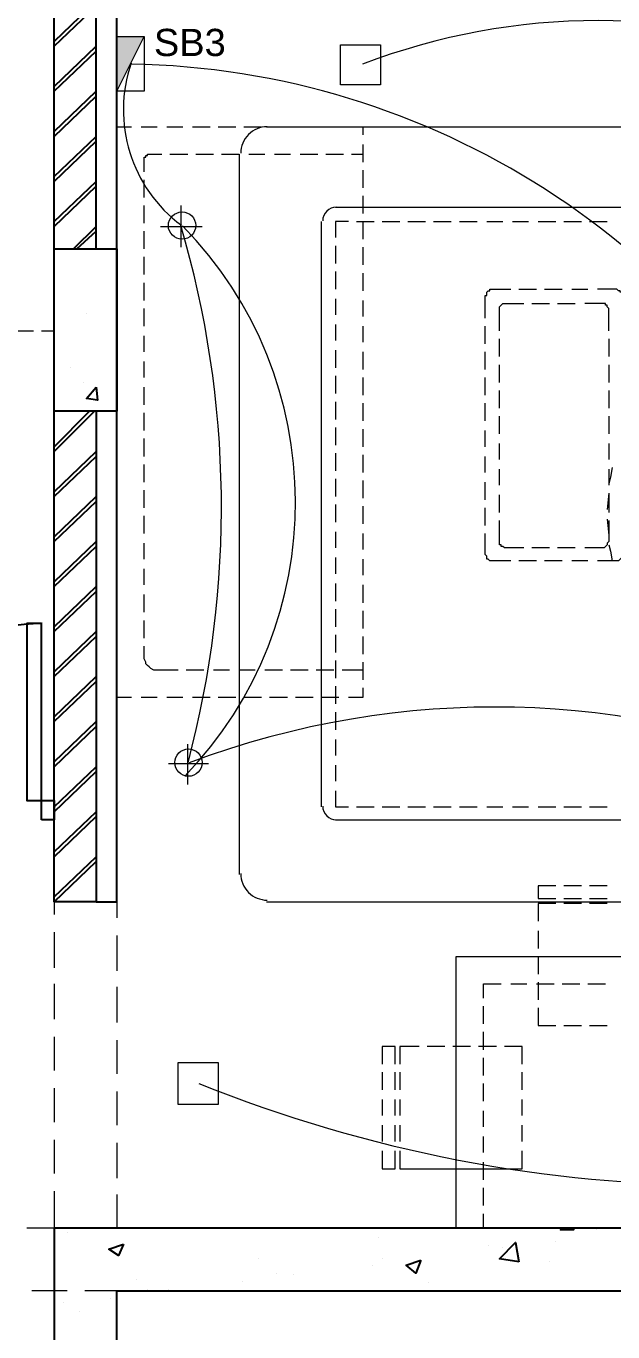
# Model space of a CAD drawing. Header units: millimetres. Extents: x 68955 to 118645, y -193284 to 16474.
# Drawn here: x 76308 to 78465, y -143392 to -138594 of the extents above; entities that cross this region are included whole.
import ezdxf

# ---------------------------------------------------------------- set-up
doc = ezdxf.new("R2010")
doc.units = ezdxf.units.MM
for name, color, linetype, true_color in [('PDF8_celling', 7, 'Continuous', 0x00cc70), ('PDF8_coloum', 7, 'Continuous', 0x767676), ('PDF8_door', 7, 'Continuous', 0x535353), ('PDF8_dotted line', 7, 'Continuous', 0x535353), ('PDF8_furniture', 7, 'Continuous', 0x989898), ('PDF8_light', 7, 'Continuous', 0xff8e53), ('PDF8_plan', 7, 'Continuous', 0x989898), ('PDF8_TEXT', 7, 'Continuous', 0x535353), ('PDF8_wiring', 150, 'Continuous', 0x007fff)]:
    doc.layers.add(name, color=color, linetype=linetype, true_color=true_color)
doc.layers.add('PDF8_switch board', color=1, linetype='Continuous')
doc.styles.add('PDF Arial', font='arial.ttf')

msp = doc.modelspace()

# ---------------------------------------------------------------- linework, layer by layer
at = {"layer": 'PDF8_celling', "lineweight": 13}
for points in [[(77191.832, -138963.256), (81345.594, -138963.256)], [(77091.386, -139063.703), (77091.386, -141710.766)], [(77445.903, -139258.687), (81091.523, -139258.687)], [(77392.725, -139311.865), (77392.725, -141462.603)], [(77445.903, -141509.872), (81091.523, -141509.872)], [(77191.832, -141811.212), (81345.594, -141811.212)], [(77889.05, -143010.662), (77889.05, -142012.105), (79590.733, -142012.105), (79590.733, -143010.662)]]:
    msp.add_lwpolyline(points, dxfattribs=at)
for centre, radius, start, end in [((77194.786, -139060.748), 97.492, 89.999859, 180.000141), ((77448.857, -139308.911), 50.223, 90.000176, 179.999824), ((77448.857, -141459.649), 50.223, 180.000176, 269.999824), ((77194.786, -141707.811), 97.492, 179.999859, 270.000141)]:
    msp.add_arc(centre, radius, start, end, dxfattribs=at)
at = {"layer": 'PDF8_coloum', "lineweight": 25}
for points in [[(76784.137, -138283.765), (76565.518, -138502.384), (76411.894, -138650.099)], [(76411.894, -138667.825), (76565.518, -138520.109)], [(76411.894, -138815.541), (76565.518, -138667.825)], [(76411.894, -138833.266), (76565.518, -138685.551)], [(76411.894, -138980.982), (76565.518, -138833.266)], [(76411.894, -138998.708), (76565.518, -138850.992)], [(76411.894, -139146.423), (76565.518, -138998.708)], [(76411.894, -139164.149), (76565.518, -139016.434)], [(76411.894, -139311.865), (76565.518, -139164.149)], [(76411.894, -139329.591), (76565.518, -139181.875)], [(76482.798, -139412.311), (76565.518, -139329.591)], [(76494.615, -139412.311), (76565.518, -139347.317)], [(76411.894, -140139.072), (76541.884, -140009.082)], [(76411.894, -140156.798), (76559.61, -140009.082)], [(76411.894, -140304.513), (76565.518, -140156.798)], [(76411.894, -140322.239), (76565.518, -140174.524)], [(76411.894, -140469.955), (76565.518, -140322.239)], [(76411.894, -140487.681), (76565.518, -140339.965)], [(76411.894, -140635.396), (76565.518, -140487.681)], [(76411.894, -140653.122), (76565.518, -140505.407)], [(76411.894, -140800.838), (76565.518, -140653.122)], [(76411.894, -140818.564), (76565.518, -140670.848)], [(76411.894, -140966.279), (76565.518, -140818.564)], [(76411.894, -140984.005), (76565.518, -140836.289)], [(76411.894, -141131.721), (76565.518, -140984.005)], [(76411.894, -141149.446), (76565.518, -141001.731)], [(76411.894, -141297.162), (76565.518, -141149.446)], [(76411.894, -141314.888), (76565.518, -141167.172)], [(76411.894, -141462.603), (76565.518, -141314.888)], [(76411.894, -141480.329), (76565.518, -141332.614)], [(76411.894, -141628.045), (76565.518, -141480.329)], [(76411.894, -141645.771), (76565.518, -141498.055)], [(76411.894, -141793.486), (76565.518, -141645.771)], [(76411.894, -141811.212), (76565.518, -141663.497)]]:
    msp.add_lwpolyline(points, dxfattribs=at)
at = {"layer": 'PDF8_coloum', "color": 251, "lineweight": 25, "true_color": 0x535353}
msp.add_lwpolyline([(76642.33, -139412.311), (76642.33, -140009.082), (76411.894, -140009.082), (76411.894, -139412.311)], close=True, dxfattribs=at)
at = {"layer": 'PDF8_door', "lineweight": 25}
for points in [[(76364.625, -141438.969), (76364.625, -140789.02), (76311.447, -140789.02), (76311.447, -141438.969)], [(76364.625, -141509.872), (76364.625, -141438.969), (76411.894, -141438.969), (76411.894, -141509.872)]]:
    msp.add_lwpolyline(points, close=True, dxfattribs=at)
msp.add_arc((76364.639, -141438.983), 649.969, 89.740775, 179.738358, dxfattribs=at)
at = {"layer": 'PDF8_dotted line', "lineweight": 20}
for points in [[(76642.33, -138514.201), (76642.33, -138632.373)], [(76642.33, -138697.368), (76642.33, -138827.358)], [(76642.33, -138886.444), (76642.33, -139016.434)], [(76642.33, -139081.429), (76642.33, -139205.51)], [(76642.33, -139270.504), (76642.33, -139394.586)], [(76642.33, -139459.58), (76642.33, -139589.57)], [(76642.33, -139648.656), (76642.33, -139778.646)], [(76642.33, -139837.732), (76642.33, -139967.722)], [(76411.894, -140009.082), (76411.894, -140144.981)], [(76642.33, -140032.717), (76642.33, -140156.798)], [(76411.894, -140209.975), (76411.894, -140334.056)], [(76642.33, -140221.793), (76642.33, -140345.874)], [(76411.894, -140399.051), (76411.894, -140529.041)], [(76642.33, -140410.869), (76642.33, -140540.858)], [(76411.894, -140588.127), (76411.894, -140718.117)], [(76642.33, -140599.945), (76642.33, -140729.934)], [(76411.894, -140783.112), (76411.894, -140907.193)], [(76642.33, -140794.929), (76642.33, -140919.01)], [(76411.894, -140972.188), (76411.894, -141096.269)], [(76642.33, -140984.005), (76642.33, -141108.086)], [(76411.894, -141161.264), (76411.894, -141291.253)], [(76642.33, -141173.081), (76642.33, -141303.071)], [(76411.894, -141350.34), (76411.894, -141480.329)], [(76642.33, -141362.157), (76642.33, -141492.146)], [(76411.894, -141545.324), (76411.894, -141669.405)], [(76642.33, -141557.141), (76642.33, -141681.222)], [(76411.894, -141734.4), (76411.894, -141858.481)], [(76642.33, -141746.217), (76642.33, -141870.298)], [(76411.894, -141923.476), (76411.894, -142053.466)], [(76642.33, -141935.293), (76642.33, -142065.283)], [(76411.894, -142112.552), (76411.894, -142242.542)], [(76642.33, -142124.369), (76642.33, -142254.359)], [(76411.894, -142307.536), (76411.894, -142431.617)], [(76642.33, -142319.354), (76642.33, -142443.435)], [(76411.894, -142496.612), (76411.894, -142620.693)], [(76642.33, -142508.43), (76642.33, -142632.511)], [(76411.894, -142685.688), (76411.894, -142809.769)], [(76642.33, -142697.505), (76642.33, -142827.495)], [(76411.894, -142874.764), (76411.894, -143010.662), (76311.447, -143010.662)], [(76642.33, -142886.581), (76642.33, -143010.662)], [(76459.163, -143241.099), (76329.173, -143241.099)], [(76642.33, -143241.099), (76524.158, -143241.099)]]:
    msp.add_lwpolyline(points, dxfattribs=at)
at = {"layer": 'PDF8_furniture', "color": 251, "lineweight": 20, "true_color": 0x535353}
for points in [[(76642.33, -141060.817), (76642.33, -138963.256)], [(77617.253, -142792.043), (77664.522, -142792.043)], [(77682.248, -142792.043), (78131.303, -142792.043)]]:
    msp.add_lwpolyline(points, dxfattribs=at)
at = {"layer": 'PDF8_furniture', "lineweight": 20}
for points in [[(76642.33, -138963.256), (76695.508, -138963.256)], [(76730.96, -138963.256), (76790.046, -138963.256)], [(76825.498, -138963.256), (76884.584, -138963.256)], [(76920.036, -138963.256), (76985.03, -138963.256)], [(77014.574, -138963.256), (77079.568, -138963.256)], [(77109.112, -138963.256), (77174.106, -138963.256)], [(77203.649, -138963.256), (77268.644, -138963.256)], [(77298.187, -138963.256), (77363.182, -138963.256)], [(77392.725, -138963.256), (77457.72, -138963.256)], [(77493.172, -138963.256), (77546.35, -138963.256), (77546.35, -138992.799)], [(77546.35, -139028.251), (77546.35, -139093.246)], [(76742.777, -139128.698), (76742.777, -139087.337), (76742.777, -139081.429), (76742.777, -139075.52), (76748.686, -139075.52), (76748.686, -139069.611), (76754.594, -139069.611), (76754.594, -139063.703), (76760.503, -139063.703), (76766.411, -139063.703), (76807.772, -139063.703)], [(76837.315, -139063.703), (76902.31, -139063.703)], [(76931.853, -139063.703), (76996.848, -139063.703)], [(77026.391, -139063.703), (77091.386, -139063.703)], [(77126.837, -139063.703), (77185.924, -139063.703)], [(77221.375, -139063.703), (77280.462, -139063.703)], [(77315.913, -139063.703), (77380.908, -139063.703)], [(77410.451, -139063.703), (77475.446, -139063.703)], [(77504.989, -139063.703), (77546.35, -139063.703)], [(77546.35, -139122.789), (77546.35, -139187.784)], [(76742.777, -139223.235), (76742.777, -139158.241)], [(77546.35, -139217.327), (77546.35, -139282.322)], [(76742.777, -139317.773), (76742.777, -139252.779)], [(77546.35, -139311.865), (77546.35, -139376.86)], [(76742.777, -139412.311), (76742.777, -139347.317)], [(77546.35, -139406.403), (77546.35, -139471.398)], [(76742.777, -139506.849), (76742.777, -139441.855)], [(77546.35, -139500.941), (77546.35, -139565.936)], [(76742.777, -139601.387), (76742.777, -139536.392)], [(77995.405, -139666.382), (77995.405, -139583.661), (78001.313, -139583.661), (78001.313, -139577.753), (78001.313, -139571.844), (78007.222, -139565.936), (78013.131, -139565.936), (78013.131, -139560.027), (78019.039, -139560.027), (78024.948, -139560.027), (78089.943, -139560.027)], [(78119.486, -139560.027), (78184.481, -139560.027)], [(78214.024, -139560.027), (78279.019, -139560.027)], [(78314.47, -139560.027), (78373.557, -139560.027)], [(78497.638, -139666.382), (78497.638, -139583.661), (78497.638, -139577.753), (78497.638, -139571.844), (78491.729, -139571.844), (78491.729, -139565.936), (78485.821, -139565.936), (78479.912, -139560.027), (78474.003, -139560.027), (78409.008, -139560.027)], [(77546.35, -139601.387), (77546.35, -139660.474)], [(78048.582, -139713.651), (78048.582, -139636.839), (78048.582, -139630.93), (78048.582, -139625.022), (78054.491, -139619.113), (78060.4, -139613.205), (78066.308, -139613.205), (78072.217, -139613.205), (78137.212, -139613.205)], [(78166.755, -139613.205), (78231.75, -139613.205)], [(78261.293, -139613.205), (78326.288, -139613.205)], [(78450.369, -139713.651), (78450.369, -139636.839), (78450.369, -139630.93), (78444.46, -139625.022), (78444.46, -139619.113), (78438.552, -139619.113), (78438.552, -139613.205), (78432.643, -139613.205), (78426.734, -139613.205), (78420.826, -139613.205), (78361.739, -139613.205)], [(76742.777, -139695.925), (76742.777, -139630.93)], [(76270.087, -139713.651), (76335.082, -139713.651)], [(76364.625, -139713.651), (76411.894, -139713.651)], [(77546.35, -139695.925), (77546.35, -139755.011)], [(77995.405, -139760.92), (77995.405, -139695.925)], [(76742.777, -139790.463), (76742.777, -139731.377)], [(78048.582, -139808.189), (78048.582, -139743.194)], [(78450.369, -139743.194), (78450.369, -139808.189)], [(77546.35, -139790.463), (77546.35, -139855.458)], [(77995.405, -139855.458), (77995.405, -139790.463)], [(76742.777, -139885.001), (76742.777, -139825.915)], [(78048.582, -139902.727), (78048.582, -139837.732)], [(78450.369, -139837.732), (78450.369, -139902.727)], [(77546.35, -139885.001), (77546.35, -139949.996)], [(77995.405, -139949.996), (77995.405, -139885.001)], [(76742.777, -139985.448), (76742.777, -139920.453)], [(78048.582, -139997.265), (78048.582, -139932.27)], [(78450.369, -139932.27), (78450.369, -139997.265)], [(77546.35, -139979.539), (77546.35, -140044.534)], [(77995.405, -140044.534), (77995.405, -139979.539)], [(76742.777, -140079.986), (76742.777, -140014.991)], [(78048.582, -140091.803), (78048.582, -140026.808)], [(78450.369, -140026.808), (78450.369, -140091.803)], [(77546.35, -140074.077), (77546.35, -140139.072)], [(77995.405, -140139.072), (77995.405, -140079.986)], [(76742.777, -140174.524), (76742.777, -140109.529)], [(78048.582, -140186.341), (78048.582, -140127.255)], [(78450.369, -140127.255), (78450.369, -140186.341)], [(77546.35, -140168.615), (77546.35, -140233.61)], [(77995.405, -140233.61), (77995.405, -140174.524)], [(76742.777, -140269.062), (76742.777, -140204.067)], [(78048.582, -140280.879), (78048.582, -140221.793)], [(78450.369, -140221.793), (78450.369, -140280.879)], [(77546.35, -140263.153), (77546.35, -140328.148)], [(77995.405, -140334.056), (77995.405, -140269.062)], [(76742.777, -140363.6), (76742.777, -140298.605)], [(78048.582, -140381.325), (78048.582, -140316.331)], [(78450.369, -140316.331), (78450.369, -140381.325)], [(76742.777, -140458.138), (76742.777, -140393.143)], [(77546.35, -140357.691), (77546.35, -140422.686)], [(77995.405, -140428.594), (77995.405, -140363.6)], [(78137.212, -140511.315), (78072.217, -140511.315), (78066.308, -140511.315), (78060.4, -140505.407), (78054.491, -140505.407), (78054.491, -140499.498), (78048.582, -140499.498), (78048.582, -140493.589), (78048.582, -140487.681), (78048.582, -140410.869)], [(78450.369, -140410.869), (78450.369, -140487.681), (78444.46, -140493.589), (78444.46, -140499.498), (78438.552, -140505.407), (78432.643, -140511.315), (78426.734, -140511.315), (78420.826, -140511.315), (78361.739, -140511.315)], [(77546.35, -140458.138), (77546.35, -140517.224)], [(78089.943, -140558.584), (78024.948, -140558.584), (78019.039, -140558.584), (78013.131, -140558.584), (78007.222, -140552.676), (78001.313, -140552.676), (78001.313, -140546.767), (78001.313, -140540.858), (77995.405, -140534.95), (77995.405, -140458.138)], [(78497.638, -140458.138), (78497.638, -140534.95), (78497.638, -140540.858), (78497.638, -140546.767), (78491.729, -140552.676), (78485.821, -140558.584), (78479.912, -140558.584), (78474.003, -140558.584), (78409.008, -140558.584)], [(76742.777, -140552.676), (76742.777, -140493.589)], [(78231.75, -140511.315), (78166.755, -140511.315)], [(78326.288, -140511.315), (78261.293, -140511.315)], [(77546.35, -140552.676), (77546.35, -140611.762)], [(78184.481, -140558.584), (78119.486, -140558.584)], [(78279.019, -140558.584), (78214.024, -140558.584)], [(78373.557, -140558.584), (78314.47, -140558.584)], [(76742.777, -140647.213), (76742.777, -140588.127)], [(77546.35, -140647.213), (77546.35, -140712.208)], [(76742.777, -140747.66), (76742.777, -140682.665)], [(76742.777, -140842.198), (76742.777, -140777.203)], [(77546.35, -140741.751), (77546.35, -140806.746)], [(76866.858, -140960.37), (76795.955, -140960.37), (76784.137, -140960.37), (76778.229, -140960.37), (76766.411, -140954.462), (76760.503, -140948.553), (76754.594, -140942.645), (76748.686, -140936.736), (76748.686, -140930.827), (76742.777, -140919.01), (76742.777, -140913.101), (76742.777, -140871.741)], [(77546.35, -140836.289), (77546.35, -140901.284)], [(76961.396, -140960.37), (76896.401, -140960.37)], [(77055.934, -140960.37), (76996.848, -140960.37)], [(77150.472, -140960.37), (77091.386, -140960.37)], [(77250.918, -140960.37), (77185.924, -140960.37)], [(77345.456, -140960.37), (77280.462, -140960.37)], [(77439.994, -140960.37), (77375, -140960.37)], [(77546.35, -140960.37), (77469.537, -140960.37)], [(77546.35, -140930.827), (77546.35, -140995.822)], [(76695.508, -141060.817), (76642.33, -141060.817)], [(76790.046, -141060.817), (76730.96, -141060.817)], [(76884.584, -141060.817), (76825.498, -141060.817)], [(76985.03, -141060.817), (76920.036, -141060.817)], [(77079.568, -141060.817), (77014.574, -141060.817)], [(77174.106, -141060.817), (77109.112, -141060.817)], [(77268.644, -141060.817), (77203.649, -141060.817)], [(77363.182, -141060.817), (77298.187, -141060.817)], [(77457.72, -141060.817), (77392.725, -141060.817)], [(77546.35, -141025.365), (77546.35, -141060.817), (77493.172, -141060.817)], [(78255.384, -141752.126), (78190.389, -141752.126), (78190.389, -141799.395), (78255.384, -141799.395)], [(78349.922, -141752.126), (78284.927, -141752.126)], [(78444.46, -141752.126), (78379.465, -141752.126)], [(78255.384, -141817.121), (78190.389, -141817.121), (78190.389, -141882.116)], [(78284.927, -141799.395), (78349.922, -141799.395)], [(78349.922, -141817.121), (78284.927, -141817.121)], [(78379.465, -141799.395), (78444.46, -141799.395)], [(78444.46, -141817.121), (78379.465, -141817.121)], [(78190.389, -141917.567), (78190.389, -141982.562)], [(78190.389, -142012.105), (78190.389, -142077.1)], [(77989.496, -142165.729), (77989.496, -142112.552), (78054.491, -142112.552)], [(78089.943, -142112.552), (78149.029, -142112.552)], [(78184.481, -142112.552), (78249.476, -142112.552)], [(78190.389, -142106.643), (78190.389, -142171.638)], [(78279.019, -142112.552), (78344.014, -142112.552)], [(78373.557, -142112.552), (78438.552, -142112.552)], [(77989.496, -142260.267), (77989.496, -142195.273)], [(78190.389, -142201.181), (78190.389, -142266.176), (78255.384, -142266.176)], [(77989.496, -142354.805), (77989.496, -142289.811)], [(78284.927, -142266.176), (78349.922, -142266.176)], [(78379.465, -142266.176), (78444.46, -142266.176)], [(77664.522, -142407.983), (77664.522, -142342.988), (77617.253, -142342.988), (77617.253, -142407.983)], [(77753.151, -142342.988), (77682.248, -142342.988), (77682.248, -142407.983)], [(77847.689, -142342.988), (77782.694, -142342.988)], [(77942.227, -142342.988), (77877.232, -142342.988)], [(78036.765, -142342.988), (77971.77, -142342.988)], [(78131.303, -142407.983), (78131.303, -142342.988), (78066.308, -142342.988)], [(77989.496, -142449.343), (77989.496, -142384.348)], [(77617.253, -142437.526), (77617.253, -142502.521)], [(77664.522, -142502.521), (77664.522, -142437.526)], [(77682.248, -142437.526), (77682.248, -142502.521)], [(78131.303, -142502.521), (78131.303, -142437.526)], [(77989.496, -142543.881), (77989.496, -142478.886)], [(77617.253, -142537.973), (77617.253, -142597.059)], [(77664.522, -142597.059), (77664.522, -142537.973)], [(77682.248, -142537.973), (77682.248, -142597.059)], [(78131.303, -142597.059), (78131.303, -142537.973)], [(77989.496, -142638.419), (77989.496, -142579.333)], [(77617.253, -142632.511), (77617.253, -142691.597)], [(77664.522, -142691.597), (77664.522, -142632.511)], [(77682.248, -142632.511), (77682.248, -142691.597)], [(78131.303, -142691.597), (78131.303, -142632.511)], [(77989.496, -142732.957), (77989.496, -142673.871)], [(77617.253, -142727.049), (77617.253, -142792.043)], [(77664.522, -142792.043), (77664.522, -142727.049)], [(77682.248, -142727.049), (77682.248, -142792.043)], [(78131.303, -142792.043), (78131.303, -142727.049)], [(77989.496, -142833.404), (77989.496, -142768.409)], [(77989.496, -142927.942), (77989.496, -142862.947)], [(78054.491, -143010.662), (77989.496, -143010.662), (77989.496, -142957.485)], [(78149.029, -143010.662), (78089.943, -143010.662)], [(78249.476, -143010.662), (78184.481, -143010.662)], [(78344.014, -143010.662), (78279.019, -143010.662)], [(78438.552, -143010.662), (78373.557, -143010.662)]]:
    msp.add_lwpolyline(points, dxfattribs=at)
at = {"layer": 'PDF8_light', "lineweight": 13}
for points in [[(77463.629, -138661.916), (77611.344, -138661.916), (77611.344, -138809.632), (77463.629, -138809.632)], [(76866.858, -142402.074), (77014.574, -142402.074), (77014.574, -142555.699), (76866.858, -142555.699)]]:
    msp.add_lwpolyline(points, close=True, dxfattribs=at)
for points in [[(76878.675, -139406.403), (76878.675, -139252.779)], [(76801.863, -139329.591), (76955.487, -139329.591)], [(77493.172, -139311.865), (77445.903, -139311.865), (77445.903, -139370.951)], [(77522.715, -139311.865), (77587.71, -139311.865)], [(77617.253, -139311.865), (77682.248, -139311.865)], [(77711.791, -139311.865), (77776.786, -139311.865)], [(77806.329, -139311.865), (77871.324, -139311.865)], [(77900.867, -139311.865), (77965.862, -139311.865)], [(78001.313, -139311.865), (78060.4, -139311.865)], [(78095.851, -139311.865), (78154.938, -139311.865)], [(78190.389, -139311.865), (78255.384, -139311.865)], [(78284.927, -139311.865), (78349.922, -139311.865)], [(78379.465, -139311.865), (78444.46, -139311.865)], [(77445.903, -139400.494), (77445.903, -139465.489)], [(77445.903, -139495.032), (77445.903, -139560.027)], [(77445.903, -139595.479), (77445.903, -139654.565)], [(77445.903, -139690.017), (77445.903, -139749.103)], [(77445.903, -139784.555), (77445.903, -139849.549)], [(77445.903, -139879.093), (77445.903, -139944.087)], [(77445.903, -139973.631), (77445.903, -140038.625)], [(77445.903, -140068.168), (77445.903, -140133.163)], [(77445.903, -140162.706), (77445.903, -140227.701)], [(78462.186, -140215.884), (78456.277, -140251.336), (78450.369, -140274.97)], [(77445.903, -140257.244), (77445.903, -140322.239)], [(78450.369, -140310.422), (78444.46, -140369.508)], [(77445.903, -140351.782), (77445.903, -140416.777)], [(78444.46, -140404.96), (78450.369, -140464.046)], [(77445.903, -140452.229), (77445.903, -140511.315)], [(78450.369, -140499.498), (78456.277, -140523.132), (78462.186, -140558.584)], [(77445.903, -140546.767), (77445.903, -140605.853)], [(77445.903, -140641.305), (77445.903, -140706.3)], [(77445.903, -140735.843), (77445.903, -140800.838)], [(77445.903, -140830.381), (77445.903, -140895.376)], [(77445.903, -140924.919), (77445.903, -140989.914)], [(77445.903, -141019.457), (77445.903, -141084.452)], [(77445.903, -141113.995), (77445.903, -141178.989)], [(76902.31, -141379.883), (76902.31, -141232.167)], [(77445.903, -141214.441), (77445.903, -141273.527)], [(76831.406, -141303.071), (76979.122, -141303.071)], [(77445.903, -141308.979), (77445.903, -141368.065)], [(77445.903, -141403.517), (77445.903, -141462.603), (77493.172, -141462.603)], [(77522.715, -141462.603), (77587.71, -141462.603)], [(77617.253, -141462.603), (77682.248, -141462.603)], [(77711.791, -141462.603), (77776.786, -141462.603)], [(77806.329, -141462.603), (77871.324, -141462.603)], [(77900.867, -141462.603), (77965.862, -141462.603)], [(78001.313, -141462.603), (78060.4, -141462.603)], [(78095.851, -141462.603), (78154.938, -141462.603)], [(78190.389, -141462.603), (78255.384, -141462.603)], [(78284.927, -141462.603), (78349.922, -141462.603)], [(78379.465, -141462.603), (78444.46, -141462.603)]]:
    msp.add_lwpolyline(points, dxfattribs=at)
for centre in [(76881.629, -139326.637), (76905.264, -141300.116)]:
    msp.add_circle(centre, 50.223, dxfattribs=at)
at = {"layer": 'PDF8_plan', "color": 251, "lineweight": 25, "true_color": 0x535353}
for points in [[(76565.518, -140009.082), (76565.518, -141811.212), (76411.894, -141811.212), (76411.894, -137681.085)], [(76565.518, -139412.311), (76565.518, -137681.085)], [(76565.518, -141811.212), (76642.33, -141811.212), (76642.33, -138514.201)], [(79413.474, -143158.378), (81061.98, -143158.378), (81061.98, -143010.662), (76411.894, -143010.662), (76411.894, -145267.756), (79413.474, -145267.756)], [(79112.135, -147660.748), (78172.664, -147660.748), (78172.664, -147891.185), (79413.474, -147891.185), (79413.474, -144741.889), (79183.038, -144741.889), (79183.038, -145043.229), (76642.33, -145043.229), (76642.33, -143241.099), (79183.038, -143241.099), (79183.038, -143542.438), (79413.474, -143542.438), (79413.474, -143010.662)]]:
    msp.add_lwpolyline(points, dxfattribs=at)
at = {"layer": 'PDF8_plan', "lineweight": 25}
for points in [[(76494.615, -139412.311), (76494.615, -139412.311)], [(76530.067, -139648.656), (76530.067, -139648.656)], [(76470.98, -139849.549), (76470.98, -139849.549)], [(76518.249, -139902.727), (76518.249, -139902.727)], [(76571.427, -139949.996), (76571.427, -139949.996)], [(76459.163, -143028.388), (76459.163, -143028.388)], [(78320.379, -143010.662), (78320.379, -143016.571), (78273.11, -143016.571), (78279.019, -143010.662)], [(78403.1, -143016.571), (78403.1, -143016.571)], [(77605.436, -143046.114), (77605.436, -143046.114)], [(78007.222, -143075.657), (78007.222, -143075.657)], [(78255.384, -143057.931), (78255.384, -143057.931)], [(77162.289, -143122.926), (77162.289, -143122.926)], [(77617.253, -143122.926), (77617.253, -143122.926)], [(78060.4, -143081.566), (78060.4, -143081.566)], [(77227.284, -143176.104), (77227.284, -143176.104)], [(77581.801, -143146.561), (77581.801, -143146.561)], [(78231.75, -143134.744), (78231.75, -143134.744)], [(76713.234, -143199.738), (76713.234, -143199.738)], [(77103.203, -143205.647), (77103.203, -143205.647)], [(77292.279, -143182.012), (77292.279, -143182.012)], [(77788.603, -143211.556), (77788.603, -143211.556)], [(76618.696, -143270.642), (76618.696, -143270.642)], [(76754.594, -143235.19), (76754.594, -143235.19)], [(76831.406, -143235.19), (76831.406, -143235.19)], [(76447.346, -143282.459), (76447.346, -143282.459)], [(76506.432, -143317.911), (76506.432, -143317.911)]]:
    msp.add_lwpolyline(points, dxfattribs=at)
for points in [[(76565.518, -139920.453), (76571.427, -139967.722), (76530.067, -139961.813)], [(76665.965, -143069.749), (76648.239, -143111.109), (76612.787, -143087.475)], [(78119.486, -143134.744), (78048.582, -143122.926), (78107.669, -143063.84)], [(77759.06, -143128.835), (77741.334, -143176.104), (77705.882, -143146.561)]]:
    msp.add_lwpolyline(points, close=True, dxfattribs=at)
at = {"layer": 'PDF8_switch board', "lineweight": 13}
msp.add_lwpolyline([(76642.33, -138833.266), (76742.777, -138632.373), (76742.777, -138833.266), (76642.33, -138833.266), (76642.33, -138632.373), (76742.777, -138632.373)], dxfattribs=at)
at = {"layer": 'PDF8_switch board', "transparency": 33554559}
msp.add_solid([(76642.33, -138632.373), (76742.777, -138632.373), (76642.33, -138833.266)], dxfattribs=at)
at = {"layer": 'PDF8_wiring', "lineweight": 18}
for points in [[(81055.829, -138733.302, 0.17999245), (79277.818, -138733.302, 0.18474774), (77545.336, -138733.394)], [(76943.67, -142478.886, 0.19398838), (80815.36, -142477.93, 0.31648241), (80949.057, -142959.432)]]:
    msp.add_lwpolyline(points, format="xyb", dxfattribs=at)
for centre, radius, start, end in [((77194.786, -138901.216), 528.821, 161.015599, 233.360655), ((76645.283, -141642.818), 2909.999, 25.620139, 89.027679), ((73366.003, -140360.644), 3660.388, 345.12448, 16.408081), ((75847.623, -140342.92), 1450.565, 316.027198, 44.417776), ((78033.811, -144295.787), 3199.518, 24.570927, 110.610354)]:
    msp.add_arc(centre, radius, start, end, dxfattribs=at)

# ---------------------------------------------------------------- texts
at = {"layer": 'PDF8_TEXT', "insert": (76778.229, -138705.05), "char_height": 99.9857, "attachment_point": 7, "style": 'PDF Arial'}
msp.add_mtext('SB3', dxfattribs=at)

doc.saveas('drawing.dxf')
